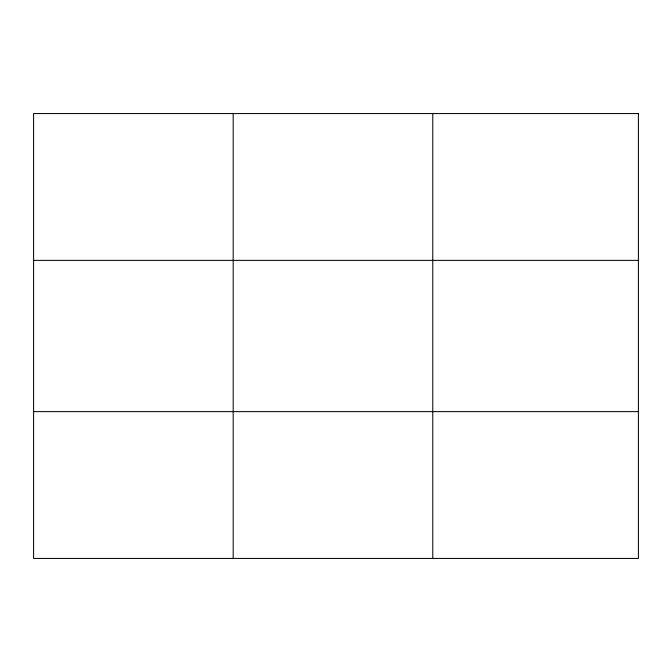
<?xml version="1.0" encoding="UTF-8"?>
<svg xmlns="http://www.w3.org/2000/svg" width="672" height="672" viewBox="0 0 672 672"><rect width="100%" height="100%" fill="white"/><g stroke="black" fill="none" stroke-linecap="round" stroke-linejoin="round"><path stroke-width="1.01" d="M233.184 558.432L233.184 113.568M432.768 558.432L432.768 113.568M33.6 260.375L638.4 260.375M33.6 411.625L638.4 411.625M638.4 113.568L638.4 558.432L33.6 558.432L33.6 113.568L638.4 113.568"/></g></svg>
